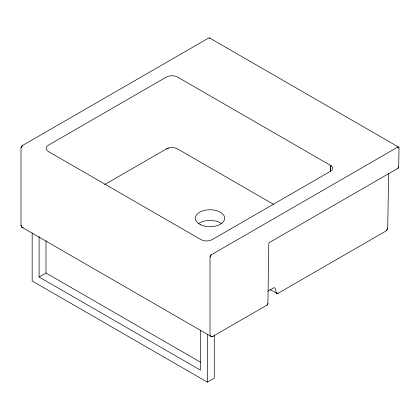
<?xml version="1.0" encoding="UTF-8"?>
<svg xmlns="http://www.w3.org/2000/svg" width="420" height="420" viewBox="0 0 420 420"><rect width="100%" height="100%" fill="white"/><g stroke="black" fill="none" stroke-linecap="round" stroke-linejoin="round"><path stroke-width="0.63" d="M399 148.013L397.619 147.184L211.181 254.846A1.958 1.129 -60 0 0 210.011 257.093L210.011 334.283A4.562 2.635 -60 0 0 213.239 336.147L266.994 305.109A1.302 0.751 -60 0 0 267.913 303.529L268.784 243.92A1.302 0.751 -60 0 1 269.693 242.351L397.798 168.389L398.717 166.829L399 148.013A1.958 1.129 -60 0 0 397.619 147.184M386.705 230.354L387.723 227.908L388.621 173.224M209.927 38.42A1.958 1.129 -60 0 0 208.824 37.952L22.381 145.572L21 147.971L21 225.157L21.614 226.989M210.011 257.093L211.181 254.846M266.994 305.109L267.913 303.529M104.601 184.606L166.451 148.901L168.43 148.071A7.817 4.515 0 0 1 177.508 148.901L273.362 204.241M39.086 236.376L39.086 276.995L46.001 273.005L200.534 362.224M267.818 291.233L273.431 287.994A2.609 1.507 -60 0 1 275.216 288.556L276.376 292.955A2.609 1.507 -60 0 0 278.082 293.296L385.875 231.058A2.609 1.507 -60 0 0 387.723 227.908M32.172 233.011L32.172 280.991L207.354 382.132L214.268 378.137L214.268 335.344M166.451 148.901L168.43 148.071M211.344 336.53L213.239 336.147M276.376 292.955L278.082 293.296M209.591 37.968L398.601 147.095M330.65 165.448L177.508 77.033A7.817 4.515 0 0 0 166.451 77.033L48.426 145.178A7.817 4.515 0 0 0 48.426 151.562L201.028 239.663A7.817 4.515 0 0 0 212.084 239.663L330.65 171.208A7.014 4.053 0 0 0 331.338 165.947L330.65 165.448L330.624 171.344L330.65 165.448L331.338 165.947M269.971 289.495L276.775 293.423M21.945 227.246L210.956 336.373M39.086 276.995L200.44 370.151L200.44 330.188M207.354 334.152L207.354 382.132M46.001 240.902L46.001 273.005M23.231 227.414A4.562 2.635 -60 0 1 21 225.157M21.016 147.709A1.958 1.129 -60 0 1 22.381 145.572M398.717 166.829A1.302 0.751 -60 0 1 397.798 168.389M198.618 223.55A14.669 8.468 0 0 1 221.419 223.55M200.786 224.81A14.669 8.468 0 0 0 224.511 219.555A14.669 8.468 0 0 0 204.766 210.326A14.669 8.468 0 0 0 200.786 224.81"/></g></svg>
